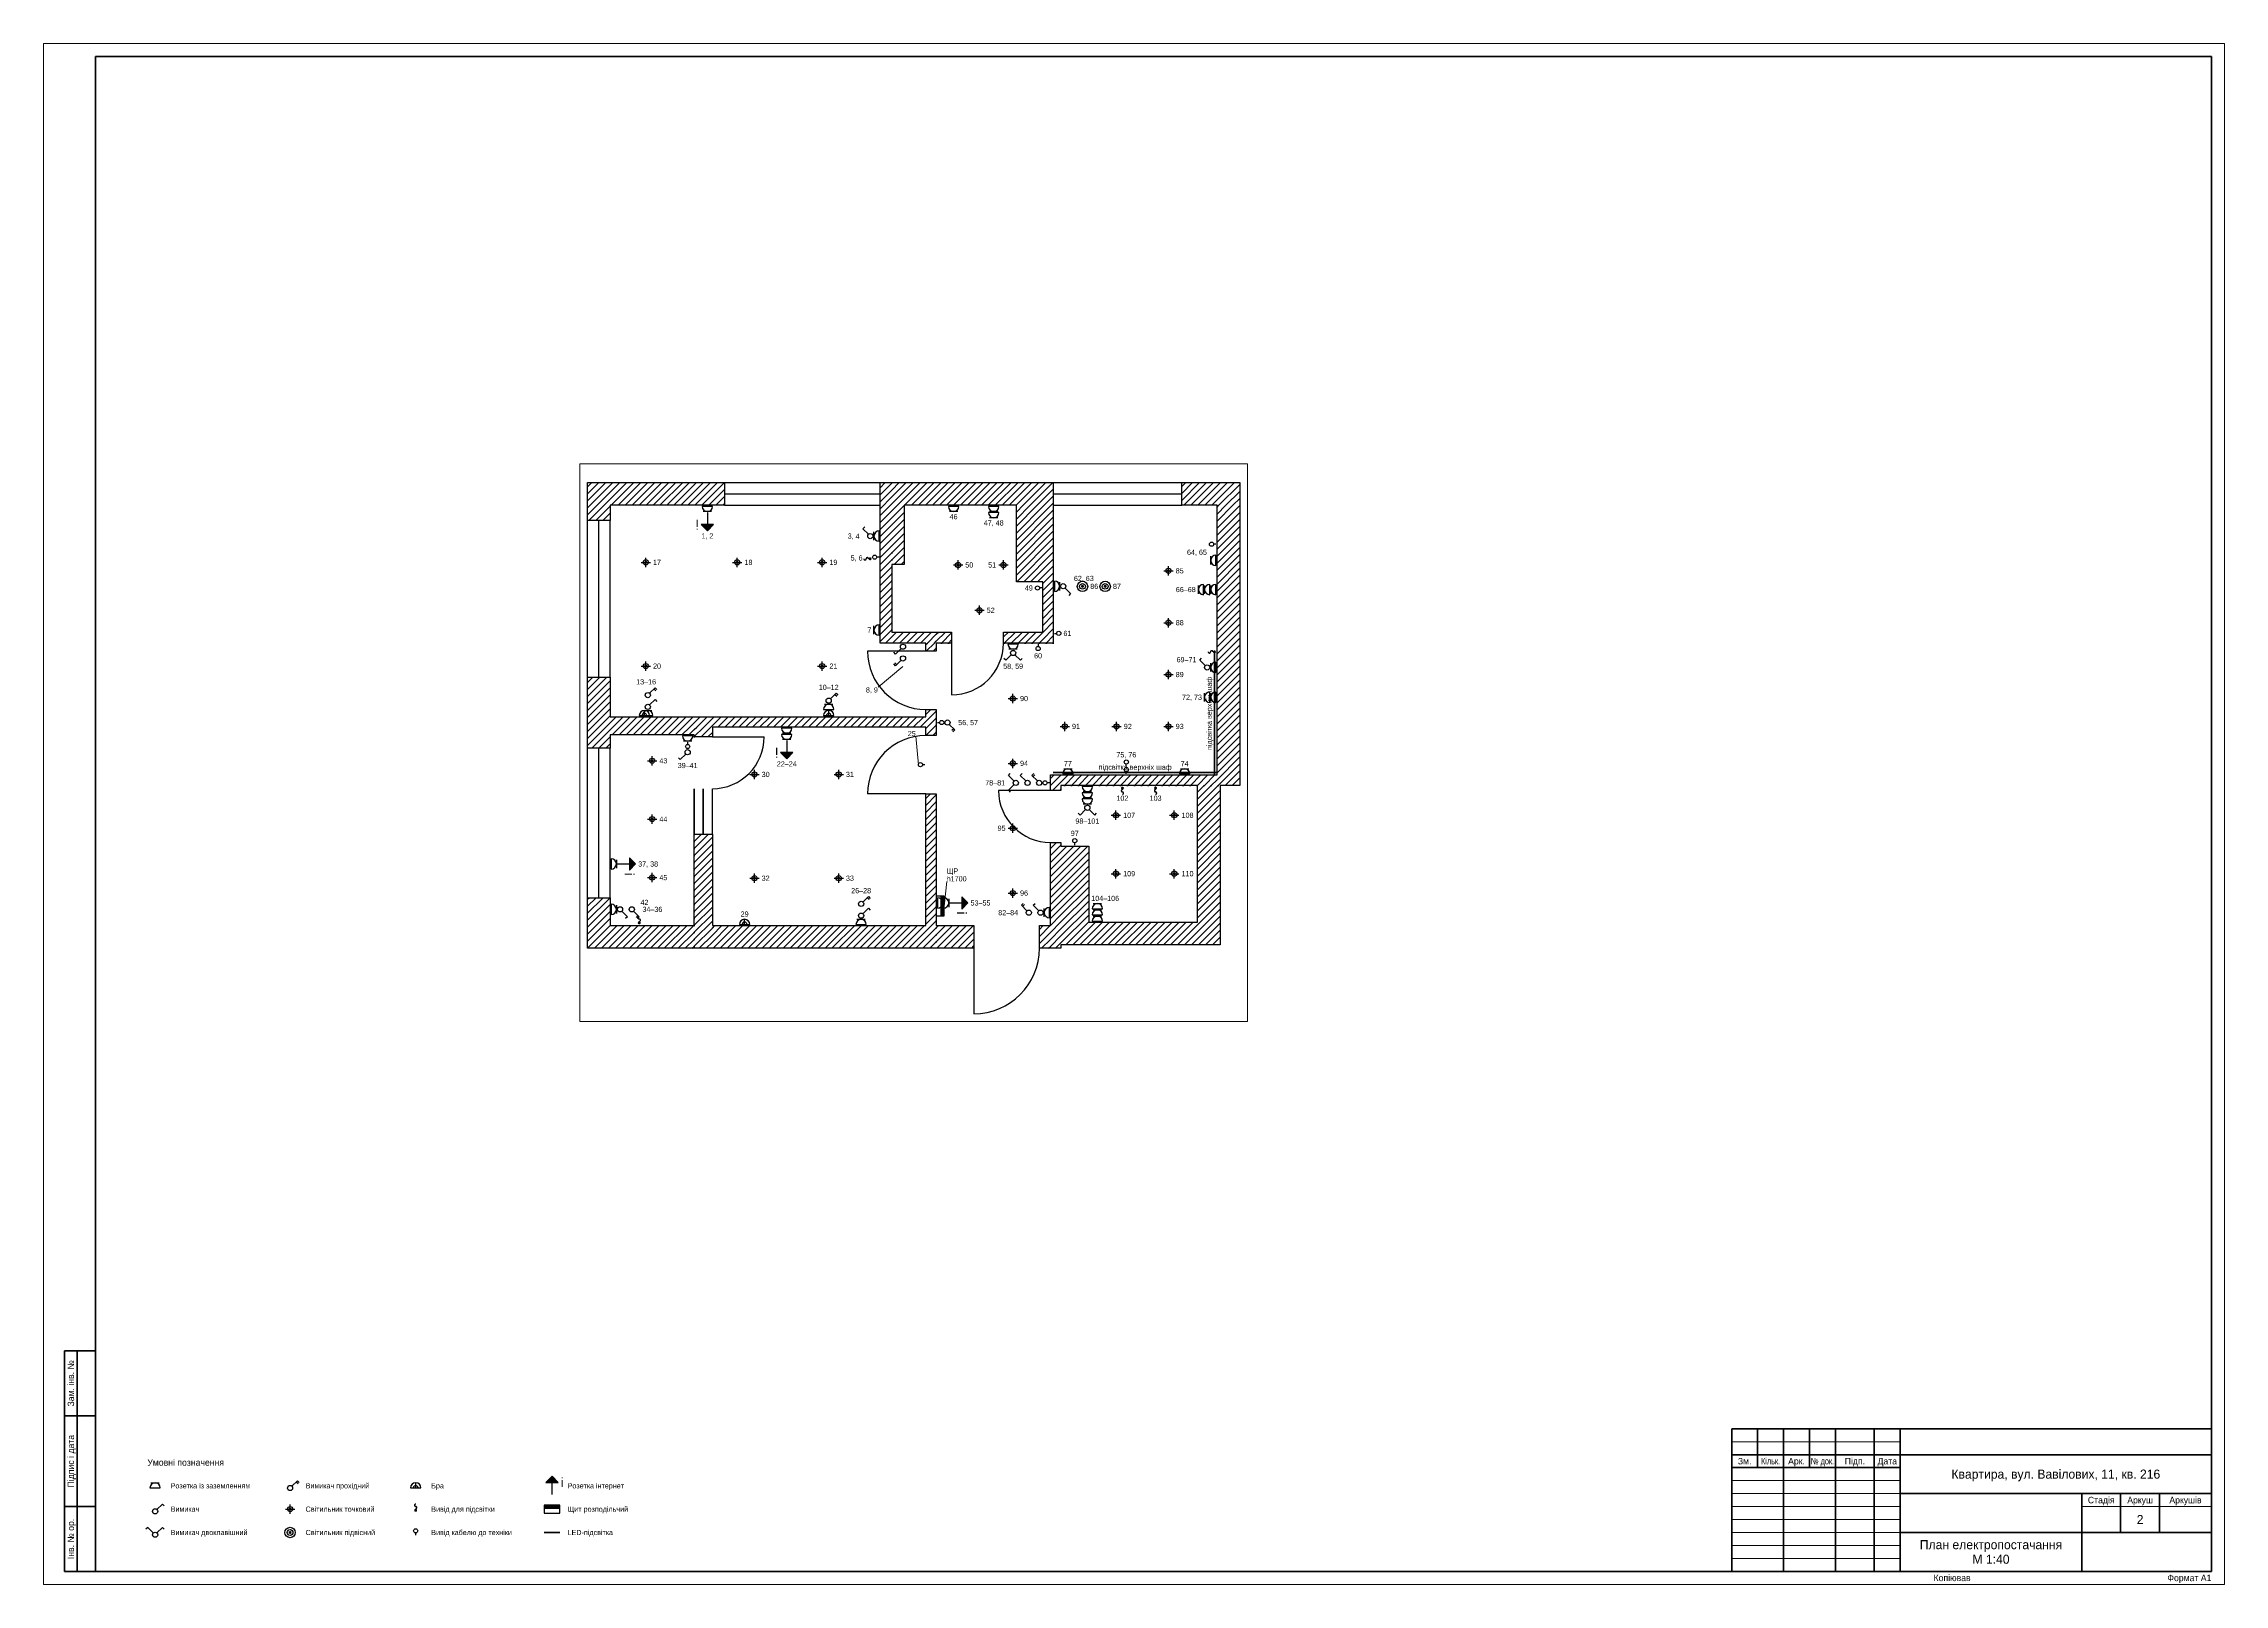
# Paper-space layout '02 Електрика' of a CAD drawing. Header units: millimetres. Extents: x 0 to 841, y 0 to 594.
# The model-space entities are those that its viewports show. They can reach past a viewport. Long polylines and large blocks are cut down to what shows.
import ezdxf
from ezdxf.enums import TextEntityAlignment as Align

# ---------------------------------------------------------------- set-up
doc = ezdxf.new("R2010")
doc.units = ezdxf.units.MM
doc.linetypes.add('E_LED_DASH', pattern=[120, 80, -40])
for name, color, linetype in [('A-DOOR', 3, 'Continuous'), ('A-SHEET', 7, 'Continuous'), ('A-WALL', 7, 'Continuous'), ('A-WIND', 4, 'Continuous'), ('E-BOARD', 1, 'Continuous'), ('E-DATA', 140, 'Continuous'), ('E-LED', 221, 'E_LED_DASH'), ('E-LIGHT', 6, 'Continuous'), ('E-SOCKET', 1, 'Continuous'), ('E-SWITCH', 5, 'Continuous'), ('E-TEXT', 7, 'Continuous')]:
    doc.layers.add(name, color=color, linetype=linetype)
doc.layers.add('A-VPORT', color=8, linetype='Continuous', plot=False)
doc.styles.add('PLEX_LIGHT', font='IBMPlexSans-Light.ttf')

# ---------------------------------------------------------------- blocks, each defined once
blk = doc.blocks.new('STAMP_F3')
at = {"lineweight": 50}
for p, q in [((185, 55), (0, 55)), ((0, 55), (0, 0)), ((10, 40), (10, 55)), ((20, 40), (20, 55)), ((30, 40), (30, 55)), ((40, 40), (40, 55)), ((55, 40), (55, 55)), ((65, 0), (65, 55)), ((185, 0), (185, 55)), ((0, 45), (65, 45)), ((65, 45), (185, 45)), ((0, 40), (65, 40)), ((20, 0), (20, 40)), ((40, 0), (40, 40)), ((55, 0), (55, 40)), ((65, 30), (185, 30)), ((135, 0), (135, 30)), ((150, 15), (150, 30)), ((165, 15), (165, 30)), ((65, 15), (185, 15)), ((0, 0), (185, 0))]:
    blk.add_line(p, q, dxfattribs=at)
at = {"lineweight": 18}
for p, q in [((0, 50), (65, 50)), ((0, 35), (65, 35)), ((0, 30), (65, 30)), ((0, 25), (65, 25)), ((0, 20), (65, 20)), ((135, 25), (185, 25)), ((0, 15), (65, 15)), ((0, 10), (65, 10)), ((0, 5), (65, 5))]:
    blk.add_line(p, q, dxfattribs=at)
at = {"style": 'PLEX_LIGHT'}
for s, p in [('Зм.', (5, 42.5)), ('Арк.', (25, 42.5)), ('Підп.', (47.5, 42.5)), ('Дата', (60, 42.5)), ('Стадія', (142.5, 27.5)), ('Аркуш', (157.5, 27.5)), ('Аркушів', (175, 27.5))]:
    blk.add_text(s, height=2.5, dxfattribs=at).set_placement(p, align=Align.MIDDLE_CENTER)
for s, width, p in [('Кільк.', 0.81045, (15, 42.5)), ('№ док.', 0.701948, (35, 42.5))]:
    blk.add_text(s, height=2.5, dxfattribs=dict(at, width=width)).set_placement(p, align=Align.MIDDLE_CENTER)
for tag, height, p in [('CODE', 5, (125, 50)), ('DATE1', 2.5, (60, 37.5)), ('DATE2', 2.5, (60, 32.5)), ('OBJECT_2', 3.5, (125, 31.9)), ('OBJECT', 3.5, (125, 37.5)), ('DATE3', 2.5, (60, 27.5)), ('DATE4', 2.5, (60, 22.5)), ('DATE5', 2.5, (60, 17.5)), ('BUILDING_2', 3.5, (100, 16.9)), ('BUILDING', 3.5, (100, 22.5)), ('STAGE', 3.5, (142.5, 20)), ('SHEET', 3.5, (157.5, 20)), ('SHEETS', 3.5, (175, 20)), ('DATE6', 2.5, (60, 12.5)), ('DATE7', 2.5, (60, 7.5)), ('IMAGE', 3.5, (100, 7.5)), ('ORG', 2.5, (160, 7.5)), ('DATE8', 2.5, (60, 2.5)), ('IMAGE_2', 3.5, (100, 1.9)), ('ORG_2', 2.5, (160, 3.5))]:
    blk.add_attdef(tag, text='', height=height, dxfattribs=at).set_placement(p, align=Align.MIDDLE_CENTER)
for tag, p in [('ROLE1', (1, 37.5)), ('ROLE2', (1, 32.5)), ('NAME1', (21, 37.5)), ('NAME2', (21, 32.5)), ('ROLE3', (1, 27.5)), ('NAME3', (21, 27.5)), ('ROLE4', (1, 22.5)), ('ROLE5', (1, 17.5)), ('NAME4', (21, 22.5)), ('NAME5', (21, 17.5)), ('ROLE6', (1, 12.5)), ('ROLE7', (1, 7.5)), ('NAME6', (21, 12.5)), ('NAME7', (21, 7.5)), ('ROLE8', (1, 2.5)), ('NAME8', (21, 2.5))]:
    blk.add_attdef(tag, text='', height=2.5, dxfattribs=at).set_placement(p, align=Align.MIDDLE_LEFT)
blk = doc.blocks.new('E_SOCKET')
at = {"color": 0}
for p, q in [((-2, 0.4), (2, 0.4)), ((-1.6, 2.4), (1.6, 2.4))]:
    blk.add_line(p, q, dxfattribs=at)
blk.add_arc((0, 0.4), 2, 0, 180, dxfattribs=at)
at = {"style": 'PLEX_LIGHT', "flags": 1}
for tag in ['GROUP', 'H', 'ID']:
    blk.add_attdef(tag, (0, 0), '', height=2, dxfattribs=at)
blk = doc.blocks.new('E_SWITCH')
at = {"color": 0}
for p, q in [((0.71, 2.11), (2.83, 4.23)), ((2.83, 4.23), (3.54, 3.52))]:
    blk.add_line(p, q, dxfattribs=at)
blk.add_circle((0, 1.4), 1, dxfattribs=at)
at = {"style": 'PLEX_LIGHT', "flags": 1}
for tag in ['GROUP', 'H', 'ID']:
    blk.add_attdef(tag, (0, 0), '', height=2, dxfattribs=at)
blk = doc.blocks.new('E_SWITCH2')
at = {"color": 0}
for p, q in [((-2.83, 4.23), (-3.54, 3.52)), ((-0.71, 2.11), (-2.83, 4.23)), ((0.71, 2.11), (2.83, 4.23)), ((2.83, 4.23), (3.54, 3.52))]:
    blk.add_line(p, q, dxfattribs=at)
blk.add_circle((0, 1.4), 1, dxfattribs=at)
at = {"style": 'PLEX_LIGHT', "flags": 1}
for tag in ['GROUP', 'H', 'ID']:
    blk.add_attdef(tag, (0, 0), '', height=2, dxfattribs=at)
blk = doc.blocks.new('E_PASS_SWITCH')
at = {"color": 0}
for p, q in [((0.71, 2.11), (2.83, 4.23)), ((2.4, 3.8), (3.11, 3.1)), ((2.83, 4.23), (3.54, 3.52))]:
    blk.add_line(p, q, dxfattribs=at)
blk.add_circle((0, 1.4), 1, dxfattribs=at)
at = {"style": 'PLEX_LIGHT', "flags": 1}
for tag in ['GROUP', 'H', 'ID']:
    blk.add_attdef(tag, (0, 0), '', height=2, dxfattribs=at)
blk = doc.blocks.new('E_DOWNLIGHT')
h = blk.add_hatch(color=0)
h.dxf.hatch_style = 1
edge = h.paths.add_edge_path()
edge.add_arc((0, 0), 0.6, 0, 360)
at = {"color": 0}
for p, q in [((-1.8, 0), (1.8, 0)), ((0, -1.8), (0, 1.8))]:
    blk.add_line(p, q, dxfattribs=at)
blk.add_circle((0, 0), 1, dxfattribs=at)
at = {"style": 'PLEX_LIGHT', "flags": 1}
for tag in ['GROUP', 'H', 'ID']:
    blk.add_attdef(tag, (0, 0), '', height=2, dxfattribs=at)
blk = doc.blocks.new('E_PENDANT')
h = blk.add_hatch(color=0)
h.dxf.hatch_style = 1
edge = h.paths.add_edge_path()
edge.add_arc((0, 0), 0.6, 0, 360)
at = {"color": 0}
for radius in [2, 1.1]:
    blk.add_circle((0, 0), radius, dxfattribs=at)
at = {"style": 'PLEX_LIGHT', "flags": 1}
for tag in ['GROUP', 'H', 'ID']:
    blk.add_attdef(tag, (0, 0), '', height=2, dxfattribs=at)
blk = doc.blocks.new('E_SCONCE')
at = {"color": 0}
for p, q in [((-2, 0.4), (2, 0.4)), ((0, 0.4), (0, 2.4))]:
    blk.add_line(p, q, dxfattribs=at)
for radius in [2, 0.9]:
    blk.add_arc((0, 0.4), radius, 0, 180, dxfattribs=at)
at = {"style": 'PLEX_LIGHT', "flags": 1}
for tag in ['GROUP', 'H', 'ID']:
    blk.add_attdef(tag, (0, 0), '', height=2, dxfattribs=at)
blk = doc.blocks.new('E_LED_OUTPUT')
h = blk.add_hatch(color=0)
h.dxf.hatch_style = 1
edge = h.paths.add_edge_path()
edge.add_arc((0, 1), 0.6, 0, 360)
at = {"color": 0}
for centre, start, end in [((0, 2.95), 90, 270), ((0, 2.05), 270, 90)]:
    blk.add_arc(centre, 0.45, start, end, dxfattribs=at)
at = {"style": 'PLEX_LIGHT', "flags": 1}
for tag in ['GROUP', 'H', 'ID']:
    blk.add_attdef(tag, (0, 0), '', height=2, dxfattribs=at)
blk = doc.blocks.new('E_OUTLET')
at = {"color": 0}
blk.add_line((0, 0.4), (0, 1.3), dxfattribs=at)
blk.add_circle((0, 2.1), 0.8, dxfattribs=at)
at = {"style": 'PLEX_LIGHT', "flags": 1}
for tag in ['GROUP', 'H', 'ID']:
    blk.add_attdef(tag, (0, 0), '', height=2, dxfattribs=at)
blk = doc.blocks.new('E_DATA')
h = blk.add_hatch(color=0)
h.dxf.hatch_style = 1
h.paths.add_polyline_path([(-2.4, 5), (2.4, 5), (0, 7.4)])
at = {"color": 0}
blk.add_line((0, 0.4), (0, 5), dxfattribs=at)
blk.add_lwpolyline([(-2.4, 5), (2.4, 5), (0, 7.4)], close=True, dxfattribs=at)
at = {"color": 0, "style": 'PLEX_LIGHT'}
blk.add_text('i', height=3.6, dxfattribs=at).set_placement((3.36, 5), align=Align.MIDDLE_LEFT)
at = {"style": 'PLEX_LIGHT', "flags": 1}
for tag in ['GROUP', 'H', 'ID']:
    blk.add_attdef(tag, (0, 0), '', height=2, dxfattribs=at)
blk = doc.blocks.new('E_BOARD')
h = blk.add_hatch(color=0)
h.dxf.hatch_style = 1
h.paths.add_polyline_path([(-0.5, 0.5), (0.5, 0.5), (0.5, 1), (-0.5, 1)])
at = {"color": 0}
blk.add_lwpolyline([(-0.5, 0), (0.5, 0), (0.5, 1), (-0.5, 1)], close=True, dxfattribs=at)
at = {"style": 'PLEX_LIGHT', "flags": 1}
for tag in ['GROUP', 'H', 'ID']:
    blk.add_attdef(tag, (0, 0), '', height=2, dxfattribs=at)

msp = doc.modelspace()

# ---------------------------------------------------------------- hatches: boundary and pattern name
at = {"layer": 'A-WALL'}
h = msp.add_hatch(dxfattribs=at)
h.set_pattern_fill('ANSI31', scale=24)
h.paths.add_polyline_path([(20, 6500), (20, 6265), (-330, 6265), (-330, 6850), (20, 6850)])
h = msp.add_hatch(dxfattribs=at)
h.set_pattern_fill('ANSI31', scale=24)
h.paths.add_polyline_path([(20, 6500), (20, 6850), (1785, 6850), (1785, 6500)])
h = msp.add_hatch(dxfattribs=at)
h.set_pattern_fill('ANSI31', scale=24)
h.paths.add_polyline_path([(4365, 4375), (4185, 4375), (4185, 6850), (4186, 6850), (4365, 6850), (4365, 4545.1), (4365, 4545)])
h = msp.add_hatch(dxfattribs=at)
h.set_pattern_fill('ANSI31', scale=24)
h.paths.add_polyline_path([(4556, 6850), (4556, 6500), (4556, 5766), (4366, 5766), (4365, 5766), (4365, 6850)])
h = msp.add_hatch(dxfattribs=at)
h.set_pattern_fill('ANSI31', scale=24)
h.paths.add_polyline_path([(6856, 6850), (6856, 6500), (6286, 6500), (4556, 6500), (4556, 6850), (6696, 6850)])
h = msp.add_hatch(dxfattribs=at)
h.set_pattern_fill('ANSI31', scale=24)
h.paths.add_polyline_path([(9381, 6500), (8836, 6500), (8836, 6850), (9731, 6850), (9731, 6500)])
h = msp.add_hatch(dxfattribs=at)
h.set_pattern_fill('ANSI31', scale=24)
h.paths.add_polyline_path([(6696, 5321), (6286, 5321), (6286, 6500), (6856, 6500), (6856, 5481), (6856, 5321)])
h = msp.add_hatch(dxfattribs=at)
h.set_pattern_fill('ANSI31', scale=24)
h.paths.add_polyline_path([(9381, 2181), (9381, 2341), (9381, 6500), (9731, 6500), (9731, 2181), (9431, 2181)])
h = msp.add_hatch(dxfattribs=at)
h.set_pattern_fill('ANSI31', scale=24)
h.paths.add_polyline_path([(4366, 5586), (4366, 4546), (4365, 4545.1), (4365, 5766), (4366, 5766)])
h = msp.add_hatch(dxfattribs=at)
h.set_pattern_fill('ANSI31', scale=24)
h.paths.add_polyline_path([(4366, 5586), (4366, 5766), (4556, 5766), (4556, 5586)])
h = msp.add_hatch(dxfattribs=at)
h.set_pattern_fill('ANSI31', scale=24)
h.paths.add_polyline_path([(6696, 4546), (6696, 5321), (6856, 5321), (6856, 4376), (6696, 4376)])
h = msp.add_hatch(dxfattribs=at)
h.set_pattern_fill('ANSI31', scale=24)
h.paths.add_polyline_path([(5050, 4375), (4890, 4375), (4365, 4375), (4365, 4545), (5050, 4545)])
h = msp.add_hatch(dxfattribs=at)
h.set_pattern_fill('ANSI31', scale=24)
h.paths.add_polyline_path([(5286, 4546), (5286, 4545), (5286, 4376), (5050, 4376), (5050, 4545), (4890, 4545), (4366, 4545), (4366, 4546)])
h = msp.add_hatch(dxfattribs=at)
h.set_pattern_fill('ANSI31', scale=24)
h.paths.add_polyline_path([(4890, 4250), (4890, 4375), (5050, 4375), (5050, 4250), (4891, 4250)])
h = msp.add_hatch(dxfattribs=at)
h.set_pattern_fill('ANSI31', scale=24)
h.paths.add_polyline_path([(5051, 4375), (5051, 4250), (5050, 4250), (5050, 4375), (5050, 4376), (5051, 4376)])
h = msp.add_hatch(dxfattribs=at)
h.set_pattern_fill('ANSI31', scale=24)
h.paths.add_polyline_path([(5286, 4375), (5051, 4375), (5051, 4376), (5286, 4376)])
h = msp.add_hatch(dxfattribs=at)
h.set_pattern_fill('ANSI31', scale=24)
h.paths.add_polyline_path([(6086, 4546), (6696, 4546), (6696, 4376), (6086, 4376), (6086, 4545)])
h = msp.add_hatch(dxfattribs=at)
h.set_pattern_fill('ANSI31', scale=24)
h.paths.add_polyline_path([(6856, 4375), (6086, 4375), (6086, 4376), (6696, 4376), (6856, 4376)])
h = msp.add_hatch(dxfattribs=at)
h.set_pattern_fill('ANSI31', scale=24)
h.paths.add_polyline_path([(20, 3850), (20, 3240), (20, 3080), (-330, 3080), (-330, 3240), (-330, 3850)])
h = msp.add_hatch(dxfattribs=at)
h.set_pattern_fill('ANSI31', scale=24)
h.paths.add_polyline_path([(20, 2960), (20, 2754), (-330, 2754), (-330, 3080), (20, 3080)])
h = msp.add_hatch(dxfattribs=at)
h.set_pattern_fill('ANSI31', scale=24)
h.paths.add_polyline_path([(20, 3080), (20, 3240), (1316, 3240), (1595, 3240), (4890, 3240), (4890, 3080), (1596, 3080)])
h = msp.add_hatch(dxfattribs=at)
h.set_pattern_fill('ANSI31', scale=24)
h.paths.add_polyline_path([(1315, 2960), (20, 2960), (20, 3080), (1316, 3080), (1316, 2960)])
h = msp.add_hatch(dxfattribs=at)
h.set_pattern_fill('ANSI31', scale=24)
h.paths.add_polyline_path([(1596, 2930), (1595, 2930), (1316, 2930), (1316, 3080), (1596, 3080)])
h = msp.add_hatch(dxfattribs=at)
h.set_pattern_fill('ANSI31', scale=24)
h.paths.add_polyline_path([(4890, 3240), (4890, 3350), (4891, 3350), (5050, 3350), (5050, 3080), (4890, 3080)])
h = msp.add_hatch(dxfattribs=at)
h.set_pattern_fill('ANSI31', scale=24)
h.paths.add_polyline_path([(4890, 2950), (4890, 3080), (5050, 3080), (5050, 2950), (4891, 2950)])
h = msp.add_hatch(dxfattribs=at)
h.set_pattern_fill('ANSI31', scale=24)
h.paths.add_polyline_path([(5051, 3350), (5051, 2950), (5050, 2950), (5050, 3080), (5050, 3240), (5050, 3350)])
h = msp.add_hatch(dxfattribs=at)
h.set_pattern_fill('ANSI31', scale=24)
h.paths.add_polyline_path([(1315, 2930), (1315, 2960), (1316, 2960), (1316, 2930)])
h = msp.add_hatch(dxfattribs=at)
h.set_pattern_fill('ANSI31', scale=24)
h.paths.add_polyline_path([(4890, -330), (4890, 20), (4890, 2050), (4891, 2050), (5050, 2050), (5050, -330), (4891, -330)])
h = msp.add_hatch(dxfattribs=at)
h.set_pattern_fill('ANSI31', scale=24)
h.paths.add_polyline_path([(5051, 2050), (5051, 20), (5051, -330), (5050, -330), (5050, 20), (5050, 2050)])
h = msp.add_hatch(dxfattribs=at)
h.set_pattern_fill('ANSI31', scale=24)
h.paths.add_polyline_path([(6811, 2341), (9381, 2341), (9381, 2181), (6811, 2181)])
h = msp.add_hatch(dxfattribs=at)
h.set_pattern_fill('ANSI31', scale=24)
h.paths.add_polyline_path([(6811, 2100), (6811, 2181), (6971, 2181), (6971, 2100), (6812, 2100)])
h = msp.add_hatch(dxfattribs=at)
h.set_pattern_fill('ANSI31', scale=24)
h.paths.add_polyline_path([(6972, 2179), (6972, 2100), (6971, 2100), (6971, 2181), (6972, 2181)])
h = msp.add_hatch(dxfattribs=at)
h.set_pattern_fill('ANSI31', scale=24)
h.paths.add_polyline_path([(9431, 2179), (9081, 2179), (6972, 2179), (6972, 2181), (9381, 2181), (9431, 2181)])
h = msp.add_hatch(dxfattribs=at)
h.set_pattern_fill('ANSI31', scale=24)
h.paths.add_polyline_path([(9081, -280), (9081, 70), (9081, 2179), (9431, 2179), (9431, -280)])
h = msp.add_hatch(dxfattribs=at)
h.set_pattern_fill('ANSI31', scale=24)
h.paths.add_polyline_path([(1315, -330), (1315, 20), (1315, 1430), (1316, 1430), (1316, 20), (1316, -330)])
h = msp.add_hatch(dxfattribs=at)
h.set_pattern_fill('ANSI31', scale=24)
h.paths.add_polyline_path([(1596, 1430), (1596, 20), (1596, -330), (1595, -330), (1316, -330), (1316, 1430), (1595, 1430)])
h = msp.add_hatch(dxfattribs=at)
h.set_pattern_fill('ANSI31', scale=24)
h.paths.add_polyline_path([(6811, -330), (6811, 20), (6811, 1300), (6812, 1300), (6971, 1300), (6971, -280), (6971, -330)])
h = msp.add_hatch(dxfattribs=at)
h.set_pattern_fill('ANSI31', scale=24)
h.paths.add_polyline_path([(6972, 1300), (6972, 1245), (6971, 1245), (6971, 1300)])
h = msp.add_hatch(dxfattribs=at)
h.set_pattern_fill('ANSI31', scale=24)
h.paths.add_polyline_path([(7402, 1245), (7402, 70), (7402, -280), (6971, -280), (6971, 20), (6971, 1245), (6972, 1245)])
h = msp.add_hatch(dxfattribs=at)
h.set_pattern_fill('ANSI31', scale=24)
h.paths.add_polyline_path([(20, 20), (20, -330), (-330, -330), (-330, 449), (20, 449)])
h = msp.add_hatch(dxfattribs=at)
h.set_pattern_fill('ANSI31', scale=24)
h.paths.add_polyline_path([(1315, 20), (1315, -330), (20, -330), (20, 20)])
h = msp.add_hatch(dxfattribs=at)
h.set_pattern_fill('ANSI31', scale=24)
h.paths.add_polyline_path([(4890, 20), (4890, -330), (1596, -330), (1596, 20)])
h = msp.add_hatch(dxfattribs=at)
h.set_pattern_fill('ANSI31', scale=24)
h.paths.add_polyline_path([(5631, 20), (5631, -330), (5051, -330), (5051, 20)])
h = msp.add_hatch(dxfattribs=at)
h.set_pattern_fill('ANSI31', scale=24)
h.paths.add_polyline_path([(6811, 20), (6811, -330), (6641, -330), (6641, 20)])
h = msp.add_hatch(dxfattribs=at)
h.set_pattern_fill('ANSI31', scale=24)
h.paths.add_polyline_path([(9081, 70), (9081, -280), (7402, -280), (7402, 70)])

# ---------------------------------------------------------------- linework, layer by layer
at = {"layer": 'A-DOOR'}
for p, q in [((5286, 4376), (5286, 3576)), ((4890, 4250), (3990, 4250)), ((1596, 2930), (2396, 2930)), ((4890, 2050), (3990, 2050)), ((6812, 2100), (6012, 2100)), ((5631, -330), (5631, -1340))]:
    msp.add_line(p, q, dxfattribs=at)
for centre, radius, start, end in [((5286, 4376), 800, -90, 0), ((4890, 4250), 900, 180, -90), ((1596, 2930), 800, -90, 0), ((4890, 2050), 900, 90, 180), ((6812, 2100), 800, 180, -90), ((5631, -330), 1010, -90, 0)]:
    msp.add_arc(centre, radius, start, end, dxfattribs=at)
at = {"layer": 'A-WALL'}
for p, q in [((-330, 6265), (-330, 6850)), ((-330, 6850), (1785, 6850)), ((1785, 6850), (1785, 6500)), ((4185, 4375), (4185, 6850)), ((4185, 6850), (4365, 6850)), ((4365, 6850), (6856, 6850)), ((6856, 6850), (6856, 5481)), ((8836, 6500), (8836, 6850)), ((8836, 6850), (9731, 6850)), ((9731, 6850), (9731, 2181)), ((20, 6500), (20, 6265)), ((1785, 6500), (20, 6500)), ((6286, 6500), (4556, 6500)), ((4556, 6500), (4556, 5586)), ((6286, 5321), (6286, 6500)), ((9381, 6500), (8836, 6500)), ((9381, 2341), (9381, 6500)), ((20, 6265), (-330, 6265)), ((4556, 5586), (4366, 5586)), ((4366, 5586), (4366, 4546)), ((6856, 5481), (6856, 4376)), ((6696, 5321), (6286, 5321)), ((6696, 4546), (6696, 5321)), ((4890, 4375), (4185, 4375)), ((4365, 4545), (4366, 4546)), ((4366, 4546), (4365, 4545.1)), ((4365, 4545.1), (4365, 4545)), ((4366, 4546), (5286, 4546)), ((4890, 4250), (4890, 4375)), ((5051, 4375), (5051, 4250)), ((5286, 4375), (5051, 4375)), ((5286, 4546), (5286, 4376)), ((5286, 4376), (5286, 4375)), ((6086, 4376), (6086, 4546)), ((6086, 4546), (6696, 4546)), ((6086, 4375), (6086, 4376)), ((6856, 4375), (6086, 4375)), ((6856, 4376), (6856, 4375)), ((5050, 4250), (4890, 4250)), ((5051, 4250), (5050, 4250)), ((-330, 3080), (-330, 3850)), ((-330, 3850), (20, 3850)), ((20, 3850), (20, 3240)), ((-330, 2754), (-330, 3080)), ((20, 3240), (4890, 3240)), ((1596, 3080), (1596, 2930)), ((4890, 3080), (1596, 3080)), ((4890, 3240), (4890, 3350)), ((4890, 3350), (5050, 3350)), ((4890, 2950), (4890, 3080)), ((5050, 3350), (5051, 3350)), ((5051, 3350), (5051, 2950)), ((20, 2754), (-330, 2754)), ((20, 2960), (20, 2754)), ((1315, 2960), (20, 2960)), ((1315, 2930), (1315, 2960)), ((1316, 2930), (1315, 2930)), ((1596, 2930), (1316, 2930)), ((5050, 2950), (4890, 2950)), ((5051, 2950), (5050, 2950)), ((4890, 20), (4890, 2050)), ((4890, 2050), (5050, 2050)), ((5050, 2050), (5051, 2050)), ((5051, 2050), (5051, 20)), ((6811, 2100), (6811, 2341)), ((6811, 2341), (9381, 2341)), ((6971, 2100), (6811, 2100)), ((6972, 2100), (6971, 2100)), ((9081, 2179), (6972, 2179)), ((6972, 2179), (6972, 2100)), ((9081, 70), (9081, 2179)), ((9731, 2181), (9431, 2181)), ((9431, 2181), (9431, -280)), ((1315, 20), (1315, 1430)), ((1315, 1430), (1316, 1430)), ((1316, 1430), (1596, 1430)), ((1596, 1430), (1596, 20)), ((6811, 20), (6811, 1300)), ((6811, 1300), (6971, 1300)), ((6971, 1300), (6972, 1300)), ((6972, 1300), (6972, 1245)), ((6972, 1245), (7402, 1245)), ((7402, 1245), (7402, 70)), ((-330, -330), (-330, 449)), ((-330, 449), (20, 449)), ((20, 449), (20, 20)), ((20, 20), (1315, 20)), ((1596, 20), (4890, 20)), ((5051, 20), (5631, 20)), ((5631, 20), (5631, -330)), ((6641, -330), (6641, 20)), ((6641, 20), (6811, 20)), ((7402, 70), (9081, 70)), ((1316, -330), (-330, -330)), ((1595, -330), (1316, -330)), ((4891, -330), (1595, -330)), ((5050, -330), (4891, -330)), ((5631, -330), (5050, -330)), ((6971, -330), (6641, -330)), ((6971, -280), (6971, -330)), ((9431, -280), (6971, -280))]:
    msp.add_line(p, q, dxfattribs=at)
at = {"layer": 'A-WIND'}
for p, q in [((1785, 6850), (4185, 6850)), ((6856, 6850), (8836, 6850)), ((1785, 6675), (4185, 6675)), ((1785, 6500), (4185, 6500)), ((6856, 6675), (8836, 6675)), ((6856, 6500), (8836, 6500)), ((-330, 3850), (-330, 6265)), ((-155, 3850), (-155, 6265)), ((20, 3850), (20, 6265)), ((-330, 449), (-330, 2754)), ((-155, 449), (-155, 2754)), ((20, 449), (20, 2754)), ((1315, 2130), (1315, 1430)), ((1316, 1430), (1316, 2130)), ((1455, 2130), (1455, 1430)), ((1456, 1430), (1456, 2130)), ((1595, 2130), (1595, 1430)), ((1596, 1430), (1596, 2130))]:
    msp.add_line(p, q, dxfattribs=at)
at = {"layer": 'E-LED', "lineweight": 35}
for p, q in [((9341, 4240), (9341, 2341)), ((9381, 2381), (6856, 2381))]:
    msp.add_line(p, q, dxfattribs=at)
at = {"layer": 'E-TEXT', "lineweight": 13}
for p, q in [((4537, 4013.3), (4154.2, 3693.3)), ((4774, 2500), (4734, 2940)), ((5171, 320), (5211, 700))]:
    msp.add_line(p, q, dxfattribs=at)

# ---------------------------------------------------------------- block references
at = {"layer": 'E-BOARD', "xscale": 300, "yscale": 120, "rotation": -90}
msp.add_blockref('E_BOARD', (5051, 320), dxfattribs=at)
at = {"layer": 'E-DATA', "xscale": 40, "yscale": 40}
for p, rotation in [((1519, 6404), -180), ((2744, 2888), -180), ((116, 969), -90), ((5243, 368), -90)]:
    msp.add_blockref('E_DATA', p, dxfattribs=dict(at, rotation=rotation))
at = {"layer": 'E-LED', "xscale": 40, "yscale": 40}
for p, rotation in [((4069, 5675), -270), ((9381, 4240), -270), ((7922, 2179), -180), ((8433, 2179), -180)]:
    msp.add_blockref('E_LED_OUTPUT', p, dxfattribs=dict(at, rotation=rotation))
msp.add_blockref('E_LED_OUTPUT', (469, 20), dxfattribs=at)
at = {"layer": 'E-LIGHT', "xscale": 40, "yscale": 40}
for name, p in [('E_DOWNLIGHT', (569, 5620)), ('E_DOWNLIGHT', (1980, 5620)), ('E_DOWNLIGHT', (3290, 5620)), ('E_DOWNLIGHT', (5386, 5580)), ('E_DOWNLIGHT', (6086, 5580)), ('E_DOWNLIGHT', (8632, 5490)), ('E_PENDANT', (7306, 5250)), ('E_PENDANT', (7656, 5250)), ('E_DOWNLIGHT', (5717, 4881)), ('E_DOWNLIGHT', (8632, 4690)), ('E_DOWNLIGHT', (569, 4020)), ('E_DOWNLIGHT', (3290, 4020)), ('E_DOWNLIGHT', (8632, 3890)), ('E_DOWNLIGHT', (6231, 3520)), ('E_SCONCE', (549, 3240)), ('E_SCONCE', (3391, 3240)), ('E_DOWNLIGHT', (7032, 3090)), ('E_DOWNLIGHT', (7832, 3090)), ('E_DOWNLIGHT', (8632, 3090)), ('E_DOWNLIGHT', (667, 2560)), ('E_DOWNLIGHT', (2245, 2350)), ('E_DOWNLIGHT', (3545, 2350)), ('E_DOWNLIGHT', (6231, 2520)), ('E_DOWNLIGHT', (667, 1660)), ('E_DOWNLIGHT', (7822, 1720)), ('E_DOWNLIGHT', (8722, 1720)), ('E_DOWNLIGHT', (6231, 1520)), ('E_DOWNLIGHT', (667, 759)), ('E_DOWNLIGHT', (2245, 749)), ('E_DOWNLIGHT', (3545, 749)), ('E_DOWNLIGHT', (7822, 819)), ('E_DOWNLIGHT', (8722, 819)), ('E_DOWNLIGHT', (6231, 520)), ('E_SCONCE', (2094, 20))]:
    msp.add_blockref(name, p, dxfattribs=at)
at = {"layer": 'E-SOCKET', "xscale": 40, "yscale": 40}
for name, p, rotation in [('E_SOCKET', (1519, 6500), -180), ('E_SOCKET', (5317, 6500), -180), ('E_SOCKET', (5936, 6500), -180), ('E_SOCKET', (4185, 6025), -270), ('E_SOCKET', (5936, 6404), -180), ('E_OUTLET', (4185, 5700), -270), ('E_OUTLET', (9381, 5900), -270), ('E_SOCKET', (9381, 5651), -270), ('E_OUTLET', (6696, 5225), -270), ('E_SOCKET', (6856, 5252), -90), ('E_SOCKET', (9189, 5201), -270), ('E_SOCKET', (9285, 5201), -270), ('E_SOCKET', (9381, 5201), -270), ('E_SOCKET', (4185, 4576), -270), ('E_OUTLET', (6856, 4525), -90), ('E_SOCKET', (6236, 4375), -180), ('E_OUTLET', (6621, 4375), -180), ('E_SOCKET', (9381, 4000), -270), ('E_SOCKET', (9285, 3540), -270), ('E_SOCKET', (9381, 3540), -270), ('E_SOCKET', (2744, 3080), -180), ('E_OUTLET', (5051, 3150), -90), ('E_SOCKET', (1215, 2960), -180), ('E_OUTLET', (1215, 2864), -180), ('E_SOCKET', (2744, 2984), -180), ('E_OUTLET', (4890, 2500), -270), ('E_OUTLET', (6811, 2220), -270), ('E_SOCKET', (7381, 2179), -180), ('E_SOCKET', (7381, 2083), -180), ('E_SOCKET', (7381, 1987), -180), ('E_SOCKET', (20, 969), -90), ('E_SOCKET', (20, 269), -90), ('E_SOCKET', (5051, 368), -90), ('E_SOCKET', (5147, 368), -90), ('E_SOCKET', (6811, 218), -270)]:
    msp.add_blockref(name, p, dxfattribs=dict(at, rotation=rotation))
for name, p in [('E_SOCKET', (3391, 3336)), ('E_SOCKET', (600, 3240)), ('E_SOCKET', (7081, 2341)), ('E_OUTLET', (7982, 2457)), ('E_OUTLET', (7982, 2341)), ('E_SOCKET', (8882, 2341)), ('E_OUTLET', (7187, 1245)), ('E_SOCKET', (7536, 262)), ('E_SOCKET', (3891, 20)), ('E_SOCKET', (7536, 166)), ('E_SOCKET', (7536, 70))]:
    msp.add_blockref(name, p, dxfattribs=at)
at = {"layer": 'E-SWITCH', "xscale": 40, "yscale": 40}
for name, p, rotation in [('E_SWITCH', (4089, 6025), -270), ('E_SWITCH', (6952, 5252), -90), ('E_SWITCH', (4537, 4375), -180), ('E_PASS_SWITCH', (4537, 4194.1), -180), ('E_SWITCH2', (6236, 4279), -180), ('E_SWITCH', (9285, 4000), -270), ('E_PASS_SWITCH', (5167, 3150), -90), ('E_SWITCH', (1215, 2748), -180), ('E_SWITCH2', (6333.3, 2220), -270), ('E_SWITCH', (6514.1, 2220), -270), ('E_PASS_SWITCH', (6695, 2220), -270), ('E_SWITCH2', (7381, 1891), -180), ('E_PASS_SWITCH', (6534.1, 218), -270), ('E_SWITCH', (6715, 218), -270), ('E_SWITCH', (116, 269), -90), ('E_PASS_SWITCH', (296.9, 269), -90)]:
    msp.add_blockref(name, p, dxfattribs=dict(at, rotation=rotation))
for name, p in [('E_PASS_SWITCH', (600, 3516.9)), ('E_SWITCH', (600, 3336)), ('E_PASS_SWITCH', (3391, 3432)), ('E_PASS_SWITCH', (3891, 296.9)), ('E_SWITCH', (3891, 116))]:
    msp.add_blockref(name, p, dxfattribs=at)

# ---------------------------------------------------------------- texts
at = {"layer": 'E-TEXT', "style": 'PLEX_LIGHT'}
for s, p in [('1, 2', (1519, 6028)), ('46', (5317, 6324)), ('47, 48', (5936, 6228)), ('58, 59', (6236, 4018.1)), ('60', (6621, 4179)), ('13–16', (574.5, 3777.7)), ('10–12', (3391, 3692.9)), ('8, 9', (4057, 3653.3)), ('75, 76', (7982, 2653)), ('39–41', (1215, 2487.1)), ('22–24', (2744, 2512)), ('77', (7081, 2517)), ('підсвітка верхніх шаф', (8118.5, 2461)), ('74', (8882, 2517)), ('102', (7922, 1983)), ('103', (8433, 1983)), ('97', (7187, 1441)), ('98–101', (7381, 1630.1)), ('42', (549, 376)), ('26–28', (3891, 557.7)), ('104–106', (7656, 438)), ('29', (2094, 196))]:
    msp.add_text(s, height=80, dxfattribs=at).set_placement(p, align=Align.MIDDLE_CENTER)
for s, p in [('3, 4', (3868.1, 6025)), ('5, 6', (3913, 5687.5)), ('64, 65', (9225, 5775.5)), ('51', (5974, 5580)), ('49', (6540, 5225)), ('66–68', (9053, 5201)), ('7', (4049, 4576)), ('69–71', (9064.1, 4120)), ('72, 73', (9149, 3540)), ('25', (4734, 2980)), ('78–81', (6112.4, 2220)), ('95', (6119, 1520)), ('82–84', (6313.3, 218))]:
    msp.add_text(s, height=80, dxfattribs=at).set_placement(p, align=Align.MIDDLE_RIGHT)
for s, p in [('17', (681, 5620)), ('18', (2092, 5620)), ('19', (3402, 5620)), ('50', (5498, 5580)), ('62, 63', (7172.9, 5372)), ('85', (8744, 5490)), ('86', (7426, 5250)), ('87', (7776, 5250)), ('52', (5829, 4881)), ('88', (8744, 4690)), ('61', (7012, 4525)), ('20', (681, 4020)), ('21', (3402, 4020)), ('89', (8744, 3890)), ('90', (6343, 3520)), ('56, 57', (5387.9, 3150)), ('91', (7144, 3090)), ('92', (7944, 3090)), ('93', (8744, 3090)), ('43', (779, 2560)), ('30', (2357, 2350)), ('31', (3657, 2350)), ('94', (6343, 2520)), ('44', (779, 1660)), ('107', (7934, 1720)), ('108', (8834, 1720)), ('37, 38', (452, 969)), ('45', (779, 759)), ('32', (2357, 749)), ('33', (3657, 749)), ('h1700', (5211, 740)), ('ЩР', (5211, 860)), ('109', (7934, 819)), ('110', (8834, 819)), ('53–55', (5579, 368)), ('96', (6343, 520)), ('34–36', (517.7, 269))]:
    msp.add_text(s, height=80, dxfattribs=at).set_placement(p, align=Align.MIDDLE_LEFT)
msp.add_text('підсвітка верхніх шаф', height=80, rotation=90, dxfattribs=at).set_placement((9261, 3290.5), align=Align.MIDDLE_CENTER)

psp = doc.layouts.new('02 Електрика')

# ---------------------------------------------------------------- linework, layer by layer
at = {"layer": 'A-SHEET', "lineweight": 18}
for p, q in [((841, 594), (0, 594)), ((0, 594), (0, 0)), ((841, 0), (841, 594)), ((0, 0), (841, 0))]:
    psp.add_line(p, q, dxfattribs=at)
at = {"layer": 'A-SHEET', "lineweight": 50}
for p, q in [((836, 589), (20, 589)), ((20, 589), (20, 5)), ((836, 5), (836, 589)), ((20, 90), (8, 90)), ((8, 90), (8, 65)), ((13, 65), (13, 90)), ((20, 65), (20, 90)), ((20, 65), (8, 65)), ((8, 65), (8, 30)), ((8, 65), (20, 65)), ((13, 30), (13, 65)), ((20, 30), (20, 65)), ((20, 30), (8, 30)), ((8, 30), (8, 5)), ((8, 30), (20, 30)), ((13, 5), (13, 30)), ((20, 5), (20, 30)), ((8, 5), (20, 5)), ((20, 5), (836, 5))]:
    psp.add_line(p, q, dxfattribs=at)
at = {"layer": 'E-LED', "lineweight": 35}
psp.add_line((193.07, 20), (199.07, 20), dxfattribs=at)

# ---------------------------------------------------------------- block references
at = {"layer": 'A-SHEET'}
ref = psp.add_blockref('STAMP_F3', (651, 5), dxfattribs=at)
ref.add_attrib('OBJECT', 'Квартира, вул. Вавілових, 11, кв. 216', dxfattribs={"layer": '0', "height": 3.5, "style": 'PLEX_LIGHT'}).set_placement((776, 42.5), align=Align.MIDDLE_CENTER)
ref.add_attrib('IMAGE', 'План електропостачання', dxfattribs={"layer": '0', "height": 3.5, "style": 'PLEX_LIGHT'}).set_placement((751, 15.3), align=Align.MIDDLE_CENTER)
ref.add_attrib('IMAGE_2', 'М 1:40', dxfattribs={"layer": '0', "height": 3.5, "style": 'PLEX_LIGHT'}).set_placement((751, 9.7), align=Align.MIDDLE_CENTER)
ref.add_attrib('SHEET', '2', dxfattribs={"layer": '0', "height": 3.5, "style": 'PLEX_LIGHT'}).set_placement((808.5, 25), align=Align.MIDDLE_CENTER)
at = {"layer": 'E-BOARD', "xscale": 6, "yscale": 3}
psp.add_blockref('E_BOARD', (196.07, 27.5), dxfattribs=at)
at = {"layer": 'E-DATA'}
psp.add_blockref('E_DATA', (196.07, 34.3), dxfattribs=at)
at = {"layer": 'E-LED'}
psp.add_blockref('E_LED_OUTPUT', (143.48, 27.55), dxfattribs=at)
at = {"layer": 'E-LIGHT'}
for name, p in [('E_SCONCE', (143.48, 36.8)), ('E_DOWNLIGHT', (95.04, 29)), ('E_PENDANT', (95.04, 20))]:
    psp.add_blockref(name, p, dxfattribs=at)
at = {"layer": 'E-SOCKET'}
for name, p in [('E_SOCKET', (43, 36.8)), ('E_OUTLET', (143.48, 18.55))]:
    psp.add_blockref(name, p, dxfattribs=at)
at = {"layer": 'E-SWITCH'}
for name, p in [('E_PASS_SWITCH', (95.04, 35.74)), ('E_SWITCH', (43, 26.74)), ('E_SWITCH2', (43, 17.74))]:
    psp.add_blockref(name, p, dxfattribs=at)

# ---------------------------------------------------------------- texts
at = {"layer": 'A-SHEET', "style": 'PLEX_LIGHT'}
for s, p in [('Зам. інв. №', (10.5, 77.5)), ('Підпис і дата', (10.5, 47.5)), ('Інв. № ор.', (10.5, 17.5))]:
    psp.add_text(s, height=2.5, rotation=90, dxfattribs=at).set_placement(p, align=Align.MIDDLE_CENTER)
psp.add_text('Копіював', height=2.5, dxfattribs=at).set_placement((736, 2.5), align=Align.MIDDLE_CENTER)
psp.add_text('Формат A1', height=2.5, dxfattribs=at).set_placement((836, 2.5), align=Align.MIDDLE_RIGHT)
at = {"layer": 'E-TEXT', "style": 'PLEX_LIGHT'}
for s, height, p in [('Умовні позначення', 2.5, (40, 47)), ('Розетка із заземленням', 2, (49, 38)), ('Вимикач прохідний', 2, (101.04, 38)), ('Бра', 2, (149.48, 38)), ('Розетка інтернет', 2, (202.07, 38)), ('Вимикач', 2, (49, 29)), ('Світильник точковий', 2, (101.04, 29)), ('Вивід для підсвітки', 2, (149.48, 29)), ('Щит розподільчий', 2, (202.07, 29)), ('Вимикач двоклавішний', 2, (49, 20)), ('Світильник підвісний', 2, (101.04, 20)), ('Вивід кабелю до техніки', 2, (149.48, 20)), ('LED-підсвітка', 2, (202.07, 20))]:
    psp.add_text(s, height=height, dxfattribs=at).set_placement(p, align=Align.MIDDLE_LEFT)

# ---------------------------------------------------------------- viewports
at = {"layer": 'A-VPORT'}
psp.add_viewport(center=(335.5, 324.5), size=(257.52, 214.9731), view_center_point=(4700.5, 2839.46), view_height=8598.9255, dxfattribs=at)

doc.saveas('drawing.dxf')
